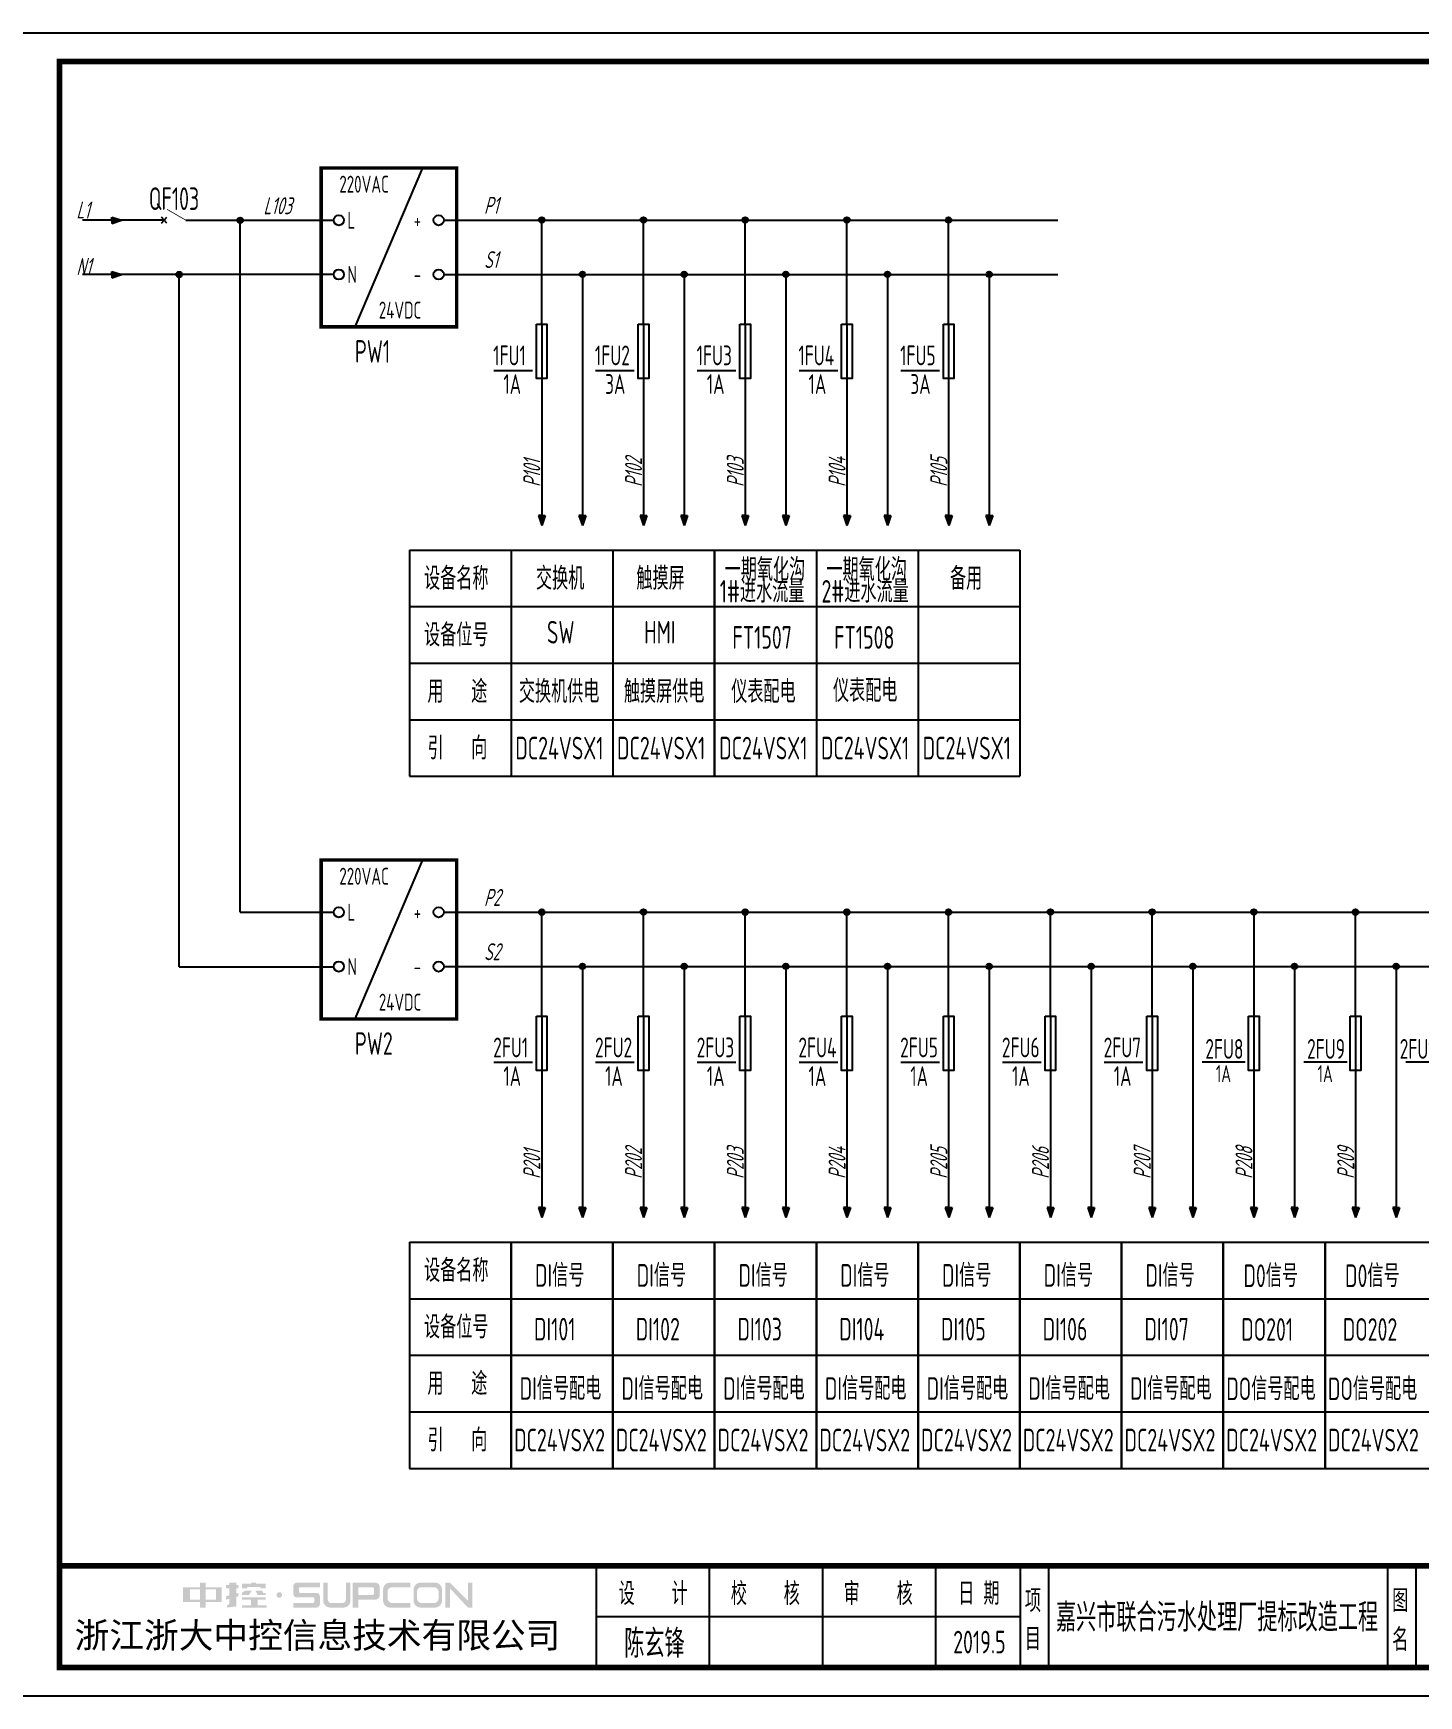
# Model space of a CAD drawing. Header units: millimetres. Extents: x 30557 to 235556, y -116603 to -73383.
# Drawn here: x 139066 to 141518, y -76323 to -73383 of the extents above; entities that cross this region are included whole.
import ezdxf
from ezdxf.enums import TextEntityAlignment as Align

# ---------------------------------------------------------------- set-up
doc = ezdxf.new("R2010")
doc.units = ezdxf.units.MM
doc.layers.add('1', color=3, linetype='Continuous')
doc.layers.add('AXIS', color=4, linetype='Continuous')
doc.layers.add('_Drawing', color=7, linetype='Continuous', lineweight=25)
doc.styles.add('supcon', font='sceie.shx', dxfattribs={"width": 0.75, "height": 40, "bigfont": 'sceic.shx'})
doc.styles.add('Title', font='', dxfattribs={"height": 45})
doc.styles.get('Title').set_extended_font_data('SimHei')

# ---------------------------------------------------------------- blocks, each defined once
blk = doc.blocks.new('中控·SUPCON')
at = {"linetype": 'Continuous'}
h = blk.add_hatch(color=2, dxfattribs=at)
h.dxf.hatch_style = 1
h.paths.add_polyline_path([(34, 33), (20, 33), (20, 37), (15, 37), (15, 36), (15, 33), (0, 33), (0, 20), (13, 20), (15, 20), (15, 15), (20, 15), (20, 20), (22, 20), (34, 20)])
h.paths.add_polyline_path([(20, 30), (20, 31), (29, 31), (29, 22), (20, 22)], flags=16)
h.paths.add_polyline_path([(15, 30), (15, 22), (6, 22), (6, 31), (15, 31)], flags=16)
h.paths.add_polyline_path([(47, 32), (49, 32), (49, 35), (47, 35), (47, 37), (41, 37), (41, 35), (38, 35), (38, 32), (41, 32), (41, 25.8), (38, 25), (38, 22), (41, 22.8), (41, 18.3), (39, 17), (39, 15), (47, 16), (47, 24.5), (49, 25), (49, 28), (47, 27.5)])
h.paths.add_polyline_path([(61, 30), (55, 30), (52, 28), (52, 26), (58, 26)])
h.paths.add_polyline_path([(73, 28), (71, 28), (70, 30), (64, 30), (66, 26), (73, 26)])
h.paths.add_polyline_path([(73, 36), (64.6, 36), (64.6, 37), (60.4, 37), (60.4, 36), (52, 36), (52, 32), (56.8, 32), (56.8, 33.1), (68.2, 33.1), (68.2, 32), (73, 32)])
h.paths.add_polyline_path([(66, 22), (73, 22), (73, 24), (52, 24), (52, 22), (60, 22), (60, 17), (52, 17), (52, 15), (74, 15), (74, 17), (66, 17)])
h.paths.add_polyline_path([(82.7, 26.1, 1), (87.6, 26.1, 1)])
h.paths.add_polyline_path([(118, 28), (103.5, 28, -0.414214), (102.5, 29), (102.5, 32, -0.414214), (103.5, 33), (121, 33), (121, 37), (100.5, 37, 0.414214), (97.5, 34), (97.5, 27, 0.414214), (100.5, 24), (115, 24, -0.414214), (116, 23), (116, 20, -0.414214), (115, 19), (97.5, 19), (97.5, 15), (118, 15, 0.414214), (121, 18), (121, 25, 0.414214)])
h.paths.add_polyline_path([(128, 37), (124, 37), (124, 36), (124, 21, 0.414214), (130, 15), (142, 15, 0.414214), (148, 21), (148, 37), (144, 37), (144, 22, -0.414214), (141, 19), (131, 19, -0.414214), (128, 22)])
h.paths.add_polyline_path([(174, 26), (174, 33, 0.414214), (170, 37), (150, 37), (150, 36), (150, 15), (155, 15), (155, 22), (170, 22, 0.414214)])
h.paths.add_polyline_path([(167, 26), (155, 26), (155, 33), (167, 33, -0.414214), (169, 31), (169, 28, -0.414214)], flags=16)
h.paths.add_polyline_path([(201, 19), (185, 19, -0.414214), (181, 23), (181, 29, -0.414214), (185, 33), (201, 33), (201, 37), (183, 37, 0.414214), (177, 31), (177, 21, 0.414214), (183, 15), (201, 15)])
h.paths.add_polyline_path([(229, 21), (229, 31, 0.414214), (223, 37), (210, 37, 0.414214), (204, 31), (204, 21, 0.414214), (210, 15), (223, 15, 0.414214)])
h.paths.add_polyline_path([(207, 23), (207, 29, -0.414214), (211, 33), (222, 33, -0.414214), (226, 29), (226, 23, -0.414214), (222, 19), (211, 19, -0.414214)], flags=16)
h.paths.add_polyline_path([(236, 32.1), (252, 15), (256, 15), (256, 37), (252, 37), (252, 21), (236, 37), (232, 37), (232, 36), (232, 15), (236, 15)])
h = blk.add_hatch(color=2, dxfattribs=at)
h.dxf.hatch_style = 1
h.paths.add_polyline_path([(34, 33), (20, 33), (20, 37), (15, 37), (15, 36), (15, 33), (0, 33), (0, 20), (13, 20), (15, 20), (15, 15), (20, 15), (20, 20), (22, 20), (34, 20)])
h.paths.add_polyline_path([(20, 30), (20, 31), (29, 31), (29, 22), (20, 22)], flags=16)
h.paths.add_polyline_path([(15, 30), (15, 22), (6, 22), (6, 31), (15, 31)], flags=16)
h.paths.add_polyline_path([(47, 32), (49, 32), (49, 35), (47, 35), (47, 37), (41, 37), (41, 35), (38, 35), (38, 32), (41, 32), (41, 25.8), (38, 25), (38, 22), (41, 22.8), (41, 18.3), (39, 17), (39, 15), (47, 16), (47, 24.5), (49, 25), (49, 28), (47, 27.5)])
h.paths.add_polyline_path([(61, 30), (55, 30), (52, 28), (52, 26), (58, 26)])
h.paths.add_polyline_path([(73, 28), (71, 28), (70, 30), (64, 30), (66, 26), (73, 26)])
h.paths.add_polyline_path([(73, 36), (64.6, 36), (64.6, 37), (60.4, 37), (60.4, 36), (52, 36), (52, 32), (56.8, 32), (56.8, 33.1), (68.2, 33.1), (68.2, 32), (73, 32)])
h.paths.add_polyline_path([(66, 22), (73, 22), (73, 24), (52, 24), (52, 22), (60, 22), (60, 17), (52, 17), (52, 15), (74, 15), (74, 17), (66, 17)])
h.paths.add_polyline_path([(82.7, 26.1, 1), (87.6, 26.1, 1)])
h.paths.add_polyline_path([(118, 28), (103.5, 28, -0.414214), (102.5, 29), (102.5, 32, -0.414214), (103.5, 33), (121, 33), (121, 37), (100.5, 37, 0.414214), (97.5, 34), (97.5, 27, 0.414214), (100.5, 24), (115, 24, -0.414214), (116, 23), (116, 20, -0.414214), (115, 19), (97.5, 19), (97.5, 15), (118, 15, 0.414214), (121, 18), (121, 25, 0.414214)])
h.paths.add_polyline_path([(128, 37), (124, 37), (124, 36), (124, 21, 0.414214), (130, 15), (142, 15, 0.414214), (148, 21), (148, 37), (144, 37), (144, 22, -0.414214), (141, 19), (131, 19, -0.414214), (128, 22)])
h.paths.add_polyline_path([(174, 26), (174, 33, 0.414214), (170, 37), (150, 37), (150, 36), (150, 15), (155, 15), (155, 22), (170, 22, 0.414214)])
h.paths.add_polyline_path([(167, 26), (155, 26), (155, 33), (167, 33, -0.414214), (169, 31), (169, 28, -0.414214)], flags=16)
h.paths.add_polyline_path([(201, 19), (185, 19, -0.414214), (181, 23), (181, 29, -0.414214), (185, 33), (201, 33), (201, 37), (183, 37, 0.414214), (177, 31), (177, 21, 0.414214), (183, 15), (201, 15)])
h.paths.add_polyline_path([(229, 21), (229, 31, 0.414214), (223, 37), (210, 37, 0.414214), (204, 31), (204, 21, 0.414214), (210, 15), (223, 15, 0.414214)])
h.paths.add_polyline_path([(207, 23), (207, 29, -0.414214), (211, 33), (222, 33, -0.414214), (226, 29), (226, 23, -0.414214), (222, 19), (211, 19, -0.414214)], flags=16)
h.paths.add_polyline_path([(236, 32.1), (252, 15), (256, 15), (256, 37), (252, 37), (252, 21), (236, 37), (232, 37), (232, 36), (232, 15), (236, 15)])
h = blk.add_hatch(color=2, dxfattribs=at)
h.dxf.hatch_style = 1
h.paths.add_polyline_path([(34, 33), (20, 33), (20, 37), (15, 37), (15, 36), (15, 33), (0, 33), (0, 20), (13, 20), (15, 20), (15, 15), (20, 15), (20, 20), (22, 20), (34, 20)])
h.paths.add_polyline_path([(20, 30), (20, 31), (29, 31), (29, 22), (20, 22)], flags=16)
h.paths.add_polyline_path([(15, 30), (15, 22), (6, 22), (6, 31), (15, 31)], flags=16)
h.paths.add_polyline_path([(47, 32), (49, 32), (49, 35), (47, 35), (47, 37), (41, 37), (41, 35), (38, 35), (38, 32), (41, 32), (41, 25.8), (38, 25), (38, 22), (41, 22.8), (41, 18.3), (39, 17), (39, 15), (47, 16), (47, 24.5), (49, 25), (49, 28), (47, 27.5)])
h.paths.add_polyline_path([(61, 30), (55, 30), (52, 28), (52, 26), (58, 26)])
h.paths.add_polyline_path([(73, 28), (71, 28), (70, 30), (64, 30), (66, 26), (73, 26)])
h.paths.add_polyline_path([(73, 36), (64.6, 36), (64.6, 37), (60.4, 37), (60.4, 36), (52, 36), (52, 32), (56.8, 32), (56.8, 33.1), (68.2, 33.1), (68.2, 32), (73, 32)])
h.paths.add_polyline_path([(66, 22), (73, 22), (73, 24), (52, 24), (52, 22), (60, 22), (60, 17), (52, 17), (52, 15), (74, 15), (74, 17), (66, 17)])
h.paths.add_polyline_path([(82.7, 26.1, 1), (87.6, 26.1, 1)])
h.paths.add_polyline_path([(118, 28), (103.5, 28, -0.414214), (102.5, 29), (102.5, 32, -0.414214), (103.5, 33), (121, 33), (121, 37), (100.5, 37, 0.414214), (97.5, 34), (97.5, 27, 0.414214), (100.5, 24), (115, 24, -0.414214), (116, 23), (116, 20, -0.414214), (115, 19), (97.5, 19), (97.5, 15), (118, 15, 0.414214), (121, 18), (121, 25, 0.414214)])
h.paths.add_polyline_path([(128, 37), (124, 37), (124, 36), (124, 21, 0.414214), (130, 15), (142, 15, 0.414214), (148, 21), (148, 37), (144, 37), (144, 22, -0.414214), (141, 19), (131, 19, -0.414214), (128, 22)])
h.paths.add_polyline_path([(174, 26), (174, 33, 0.414214), (170, 37), (150, 37), (150, 36), (150, 15), (155, 15), (155, 22), (170, 22, 0.414214)])
h.paths.add_polyline_path([(167, 26), (155, 26), (155, 33), (167, 33, -0.414214), (169, 31), (169, 28, -0.414214)], flags=16)
h.paths.add_polyline_path([(201, 19), (185, 19, -0.414214), (181, 23), (181, 29, -0.414214), (185, 33), (201, 33), (201, 37), (183, 37, 0.414214), (177, 31), (177, 21, 0.414214), (183, 15), (201, 15)])
h.paths.add_polyline_path([(229, 21), (229, 31, 0.414214), (223, 37), (210, 37, 0.414214), (204, 31), (204, 21, 0.414214), (210, 15), (223, 15, 0.414214)])
h.paths.add_polyline_path([(207, 23), (207, 29, -0.414214), (211, 33), (222, 33, -0.414214), (226, 29), (226, 23, -0.414214), (222, 19), (211, 19, -0.414214)], flags=16)
h.paths.add_polyline_path([(236, 32.1), (252, 15), (256, 15), (256, 37), (252, 37), (252, 21), (236, 37), (232, 37), (232, 36), (232, 15), (236, 15)])
h = blk.add_hatch(color=2, dxfattribs=at)
h.dxf.hatch_style = 1
h.paths.add_polyline_path([(34, 33), (20, 33), (20, 37), (15, 37), (15, 36), (15, 33), (0, 33), (0, 20), (13, 20), (15, 20), (15, 15), (20, 15), (20, 20), (22, 20), (34, 20)])
h.paths.add_polyline_path([(20, 30), (20, 31), (29, 31), (29, 22), (20, 22)], flags=16)
h.paths.add_polyline_path([(15, 30), (15, 22), (6, 22), (6, 31), (15, 31)], flags=16)
h.paths.add_polyline_path([(47, 32), (49, 32), (49, 35), (47, 35), (47, 37), (41, 37), (41, 35), (38, 35), (38, 32), (41, 32), (41, 25.8), (38, 25), (38, 22), (41, 22.8), (41, 18.3), (39, 17), (39, 15), (47, 16), (47, 24.5), (49, 25), (49, 28), (47, 27.5)])
h.paths.add_polyline_path([(61, 30), (55, 30), (52, 28), (52, 26), (58, 26)])
h.paths.add_polyline_path([(73, 28), (71, 28), (70, 30), (64, 30), (66, 26), (73, 26)])
h.paths.add_polyline_path([(73, 36), (64.6, 36), (64.6, 37), (60.4, 37), (60.4, 36), (52, 36), (52, 32), (56.8, 32), (56.8, 33.1), (68.2, 33.1), (68.2, 32), (73, 32)])
h.paths.add_polyline_path([(66, 22), (73, 22), (73, 24), (52, 24), (52, 22), (60, 22), (60, 17), (52, 17), (52, 15), (74, 15), (74, 17), (66, 17)])
h.paths.add_polyline_path([(82.7, 26.1, 1), (87.6, 26.1, 1)])
h.paths.add_polyline_path([(118, 28), (103.5, 28, -0.414214), (102.5, 29), (102.5, 32, -0.414214), (103.5, 33), (121, 33), (121, 37), (100.5, 37, 0.414214), (97.5, 34), (97.5, 27, 0.414214), (100.5, 24), (115, 24, -0.414214), (116, 23), (116, 20, -0.414214), (115, 19), (97.5, 19), (97.5, 15), (118, 15, 0.414214), (121, 18), (121, 25, 0.414214)])
h.paths.add_polyline_path([(128, 37), (124, 37), (124, 36), (124, 21, 0.414214), (130, 15), (142, 15, 0.414214), (148, 21), (148, 37), (144, 37), (144, 22, -0.414214), (141, 19), (131, 19, -0.414214), (128, 22)])
h.paths.add_polyline_path([(174, 26), (174, 33, 0.414214), (170, 37), (150, 37), (150, 36), (150, 15), (155, 15), (155, 22), (170, 22, 0.414214)])
h.paths.add_polyline_path([(167, 26), (155, 26), (155, 33), (167, 33, -0.414214), (169, 31), (169, 28, -0.414214)], flags=16)
h.paths.add_polyline_path([(201, 19), (185, 19, -0.414214), (181, 23), (181, 29, -0.414214), (185, 33), (201, 33), (201, 37), (183, 37, 0.414214), (177, 31), (177, 21, 0.414214), (183, 15), (201, 15)])
h.paths.add_polyline_path([(229, 21), (229, 31, 0.414214), (223, 37), (210, 37, 0.414214), (204, 31), (204, 21, 0.414214), (210, 15), (223, 15, 0.414214)])
h.paths.add_polyline_path([(207, 23), (207, 29, -0.414214), (211, 33), (222, 33, -0.414214), (226, 29), (226, 23, -0.414214), (222, 19), (211, 19, -0.414214)], flags=16)
h.paths.add_polyline_path([(236, 32.1), (252, 15), (256, 15), (256, 37), (252, 37), (252, 21), (236, 37), (232, 37), (232, 36), (232, 15), (236, 15)])
h = blk.add_hatch(color=2, dxfattribs=at)
h.dxf.hatch_style = 1
h.paths.add_polyline_path([(34, 33), (20, 33), (20, 37), (15, 37), (15, 36), (15, 33), (0, 33), (0, 20), (13, 20), (15, 20), (15, 15), (20, 15), (20, 20), (22, 20), (34, 20)])
h.paths.add_polyline_path([(20, 30), (20, 31), (29, 31), (29, 22), (20, 22)], flags=16)
h.paths.add_polyline_path([(15, 30), (15, 22), (6, 22), (6, 31), (15, 31)], flags=16)
h.paths.add_polyline_path([(47, 32), (49, 32), (49, 35), (47, 35), (47, 37), (41, 37), (41, 35), (38, 35), (38, 32), (41, 32), (41, 25.8), (38, 25), (38, 22), (41, 22.8), (41, 18.3), (39, 17), (39, 15), (47, 16), (47, 24.5), (49, 25), (49, 28), (47, 27.5)])
h.paths.add_polyline_path([(61, 30), (55, 30), (52, 28), (52, 26), (58, 26)])
h.paths.add_polyline_path([(73, 28), (71, 28), (70, 30), (64, 30), (66, 26), (73, 26)])
h.paths.add_polyline_path([(73, 36), (64.6, 36), (64.6, 37), (60.4, 37), (60.4, 36), (52, 36), (52, 32), (56.8, 32), (56.8, 33.1), (68.2, 33.1), (68.2, 32), (73, 32)])
h.paths.add_polyline_path([(66, 22), (73, 22), (73, 24), (52, 24), (52, 22), (60, 22), (60, 17), (52, 17), (52, 15), (74, 15), (74, 17), (66, 17)])
h.paths.add_polyline_path([(82.7, 26.1, 1), (87.6, 26.1, 1)])
h.paths.add_polyline_path([(118, 28), (103.5, 28, -0.414214), (102.5, 29), (102.5, 32, -0.414214), (103.5, 33), (121, 33), (121, 37), (100.5, 37, 0.414214), (97.5, 34), (97.5, 27, 0.414214), (100.5, 24), (115, 24, -0.414214), (116, 23), (116, 20, -0.414214), (115, 19), (97.5, 19), (97.5, 15), (118, 15, 0.414214), (121, 18), (121, 25, 0.414214)])
h.paths.add_polyline_path([(128, 37), (124, 37), (124, 36), (124, 21, 0.414214), (130, 15), (142, 15, 0.414214), (148, 21), (148, 37), (144, 37), (144, 22, -0.414214), (141, 19), (131, 19, -0.414214), (128, 22)])
h.paths.add_polyline_path([(174, 26), (174, 33, 0.414214), (170, 37), (150, 37), (150, 36), (150, 15), (155, 15), (155, 22), (170, 22, 0.414214)])
h.paths.add_polyline_path([(167, 26), (155, 26), (155, 33), (167, 33, -0.414214), (169, 31), (169, 28, -0.414214)], flags=16)
h.paths.add_polyline_path([(201, 19), (185, 19, -0.414214), (181, 23), (181, 29, -0.414214), (185, 33), (201, 33), (201, 37), (183, 37, 0.414214), (177, 31), (177, 21, 0.414214), (183, 15), (201, 15)])
h.paths.add_polyline_path([(229, 21), (229, 31, 0.414214), (223, 37), (210, 37, 0.414214), (204, 31), (204, 21, 0.414214), (210, 15), (223, 15, 0.414214)])
h.paths.add_polyline_path([(207, 23), (207, 29, -0.414214), (211, 33), (222, 33, -0.414214), (226, 29), (226, 23, -0.414214), (222, 19), (211, 19, -0.414214)], flags=16)
h.paths.add_polyline_path([(236, 32.1), (252, 15), (256, 15), (256, 37), (252, 37), (252, 21), (236, 37), (232, 37), (232, 36), (232, 15), (236, 15)])
h = blk.add_hatch(color=2, dxfattribs=at)
h.dxf.hatch_style = 1
h.paths.add_polyline_path([(34, 33), (20, 33), (20, 37), (15, 37), (15, 36), (15, 33), (0, 33), (0, 20), (13, 20), (15, 20), (15, 15), (20, 15), (20, 20), (22, 20), (34, 20)])
h.paths.add_polyline_path([(20, 30), (20, 31), (29, 31), (29, 22), (20, 22)], flags=16)
h.paths.add_polyline_path([(15, 30), (15, 22), (6, 22), (6, 31), (15, 31)], flags=16)
h.paths.add_polyline_path([(47, 32), (49, 32), (49, 35), (47, 35), (47, 37), (41, 37), (41, 35), (38, 35), (38, 32), (41, 32), (41, 25.8), (38, 25), (38, 22), (41, 22.8), (41, 18.3), (39, 17), (39, 15), (47, 16), (47, 24.5), (49, 25), (49, 28), (47, 27.5)])
h.paths.add_polyline_path([(61, 30), (55, 30), (52, 28), (52, 26), (58, 26)])
h.paths.add_polyline_path([(73, 28), (71, 28), (70, 30), (64, 30), (66, 26), (73, 26)])
h.paths.add_polyline_path([(73, 36), (64.6, 36), (64.6, 37), (60.4, 37), (60.4, 36), (52, 36), (52, 32), (56.8, 32), (56.8, 33.1), (68.2, 33.1), (68.2, 32), (73, 32)])
h.paths.add_polyline_path([(66, 22), (73, 22), (73, 24), (52, 24), (52, 22), (60, 22), (60, 17), (52, 17), (52, 15), (74, 15), (74, 17), (66, 17)])
h.paths.add_polyline_path([(82.7, 26.1, 1), (87.6, 26.1, 1)])
h.paths.add_polyline_path([(118, 28), (103.5, 28, -0.414214), (102.5, 29), (102.5, 32, -0.414214), (103.5, 33), (121, 33), (121, 37), (100.5, 37, 0.414214), (97.5, 34), (97.5, 27, 0.414214), (100.5, 24), (115, 24, -0.414214), (116, 23), (116, 20, -0.414214), (115, 19), (97.5, 19), (97.5, 15), (118, 15, 0.414214), (121, 18), (121, 25, 0.414214)])
h.paths.add_polyline_path([(128, 37), (124, 37), (124, 36), (124, 21, 0.414214), (130, 15), (142, 15, 0.414214), (148, 21), (148, 37), (144, 37), (144, 22, -0.414214), (141, 19), (131, 19, -0.414214), (128, 22)])
h.paths.add_polyline_path([(174, 26), (174, 33, 0.414214), (170, 37), (150, 37), (150, 36), (150, 15), (155, 15), (155, 22), (170, 22, 0.414214)])
h.paths.add_polyline_path([(167, 26), (155, 26), (155, 33), (167, 33, -0.414214), (169, 31), (169, 28, -0.414214)], flags=16)
h.paths.add_polyline_path([(201, 19), (185, 19, -0.414214), (181, 23), (181, 29, -0.414214), (185, 33), (201, 33), (201, 37), (183, 37, 0.414214), (177, 31), (177, 21, 0.414214), (183, 15), (201, 15)])
h.paths.add_polyline_path([(229, 21), (229, 31, 0.414214), (223, 37), (210, 37, 0.414214), (204, 31), (204, 21, 0.414214), (210, 15), (223, 15, 0.414214)])
h.paths.add_polyline_path([(207, 23), (207, 29, -0.414214), (211, 33), (222, 33, -0.414214), (226, 29), (226, 23, -0.414214), (222, 19), (211, 19, -0.414214)], flags=16)
h.paths.add_polyline_path([(236, 32.1), (252, 15), (256, 15), (256, 37), (252, 37), (252, 21), (236, 37), (232, 37), (232, 36), (232, 15), (236, 15)])
blk = doc.blocks.new('supcon图框')
at = {"linetype": 'Continuous'}
for p, q in [((6145.7, 4361.7), (1987.7, 4361.7)), ((1987.7, 1421.7), (6145.7, 1421.7))]:
    blk.add_line(p, q, dxfattribs=at)
for p, q in [((3145.7, 1651.7), (3145.7, 1471.7)), ((3345.7, 1651.7), (3345.7, 1471.7)), ((3545.7, 1651.7), (3545.7, 1471.7)), ((3745.7, 1651.7), (3745.7, 1471.7)), ((3895.7, 1651.7), (3895.7, 1471.7)), ((3945.7, 1651.7), (3945.7, 1471.7)), ((4545.7, 1651.7), (4545.7, 1471.7)), ((4595.7, 1651.7), (4595.7, 1471.7)), ((3145.7, 1561.7), (3895.7, 1561.7))]:
    blk.add_line(p, q)
at = {"linetype": 'Continuous', "const_width": 10}
blk.add_lwpolyline([(2195.7, 4311.7), (6095.7, 4311.7), (6095.7, 1471.7), (2195.7, 1471.7)], close=True, dxfattribs=at)
blk.add_lwpolyline([(2195.7, 1651.7), (6095.7, 1651.7)], dxfattribs=at)
at = {"linetype": 'Continuous', "xscale": 2, "yscale": 2, "zscale": 2}
blk.add_blockref('中控·SUPCON', (2414.6, 1547.7), dxfattribs=at)
at = {"style": 'supcon', "width": 0.75}
for s, p in [('设    计', (3246.2, 1604.2)), ('校    核', (3444.8, 1604.2)), ('审    核', (3644.5, 1604.2)), ('日 期', (3822.5, 1604.2)), ('项', (3918.2, 1590.7)), ('图', (4568.2, 1590.7)), ('目', (3918.2, 1522.9)), ('名', (4568.2, 1522.9))]:
    blk.add_text(s, height=40, dxfattribs=at).set_placement(p, align=Align.MIDDLE)
at = {"style": 'Title'}
blk.add_text('浙江浙大中控信息技术有限公司', height=45, dxfattribs=at).set_placement((2222.8, 1506.2))

msp = doc.modelspace()

# ---------------------------------------------------------------- hatches: boundary and pattern name
h = msp.add_hatch(color=256)
h.dxf.hatch_style = 1
h.paths.add_polyline_path([(139437.5, -73713.7, 1), (139427.5, -73713.7, 1)])
h = msp.add_hatch(color=256)
h.dxf.hatch_style = 1
h.paths.add_polyline_path([(139971, -73713.2, 1), (139961, -73713.2, 1)])
h = msp.add_hatch(color=256)
h.dxf.hatch_style = 1
h.paths.add_polyline_path([(140151, -73713.2, 1), (140141, -73713.2, 1)])
h = msp.add_hatch(color=256)
h.dxf.hatch_style = 1
h.paths.add_polyline_path([(140331, -73713.2, 1), (140321, -73713.2, 1)])
h = msp.add_hatch(color=256)
h.dxf.hatch_style = 1
h.paths.add_polyline_path([(140511, -73713.2, 1), (140501, -73713.2, 1)])
h = msp.add_hatch(color=256)
h.dxf.hatch_style = 1
h.paths.add_polyline_path([(140691, -73713.3, 1), (140681, -73713.3, 1)])
h = msp.add_hatch(color=256)
h.dxf.hatch_style = 1
h.paths.add_polyline_path([(139329.4, -73809.7, 1), (139319.4, -73809.7, 1)])
h = msp.add_hatch(color=256)
h.dxf.hatch_style = 1
h.paths.add_polyline_path([(140043, -73809.3, 1), (140033, -73809.3, 1)])
h = msp.add_hatch(color=256)
h.dxf.hatch_style = 1
h.paths.add_polyline_path([(140223, -73809.3, 1), (140213, -73809.3, 1)])
h = msp.add_hatch(color=256)
h.dxf.hatch_style = 1
h.paths.add_polyline_path([(140403, -73809.3, 1), (140393, -73809.3, 1)])
h = msp.add_hatch(color=256)
h.dxf.hatch_style = 1
h.paths.add_polyline_path([(140583, -73809.3, 1), (140573, -73809.3, 1)])
h = msp.add_hatch(color=256)
h.dxf.hatch_style = 1
h.paths.add_polyline_path([(140763, -73809.4, 1), (140753, -73809.4, 1)])
h = msp.add_hatch(color=256)
h.dxf.hatch_style = 1
h.paths.add_polyline_path([(139971, -74937.1, 1), (139961, -74937.1, 1)])
h = msp.add_hatch(color=256)
h.dxf.hatch_style = 1
h.paths.add_polyline_path([(140151, -74936.9, 1), (140141, -74936.9, 1)])
h = msp.add_hatch(color=256)
h.dxf.hatch_style = 1
h.paths.add_polyline_path([(140331, -74937.1, 1), (140321, -74937.1, 1)])
h = msp.add_hatch(color=256)
h.dxf.hatch_style = 1
h.paths.add_polyline_path([(140511, -74937.1, 1), (140501, -74937.1, 1)])
h = msp.add_hatch(color=256)
h.dxf.hatch_style = 1
h.paths.add_polyline_path([(140691, -74937.1, 1), (140681, -74937.1, 1)])
h = msp.add_hatch(color=256)
h.dxf.hatch_style = 1
h.paths.add_polyline_path([(140871, -74936.9, 1), (140861, -74936.9, 1)])
h = msp.add_hatch(color=256)
h.dxf.hatch_style = 1
h.paths.add_polyline_path([(141051, -74936.9, 1), (141041, -74936.9, 1)])
h = msp.add_hatch(color=256)
h.dxf.hatch_style = 1
h.paths.add_polyline_path([(141231, -74936.9, 1), (141221, -74936.9, 1)])
h = msp.add_hatch(color=256)
h.dxf.hatch_style = 1
h.paths.add_polyline_path([(141411, -74937.1, 1), (141401, -74937.1, 1)])
h = msp.add_hatch(color=256)
h.dxf.hatch_style = 1
h.paths.add_polyline_path([(140043, -75033.1, 1), (140033, -75033.1, 1)])
h = msp.add_hatch(color=256)
h.dxf.hatch_style = 1
h.paths.add_polyline_path([(140223, -75033.1, 1), (140213, -75033.1, 1)])
h = msp.add_hatch(color=256)
h.dxf.hatch_style = 1
h.paths.add_polyline_path([(140403, -75033.1, 1), (140393, -75033.1, 1)])
h = msp.add_hatch(color=256)
h.dxf.hatch_style = 1
h.paths.add_polyline_path([(140583, -75033.1, 1), (140573, -75033.1, 1)])
h = msp.add_hatch(color=256)
h.dxf.hatch_style = 1
h.paths.add_polyline_path([(140763, -75033.1, 1), (140753, -75033.1, 1)])
h = msp.add_hatch(color=256)
h.dxf.hatch_style = 1
h.paths.add_polyline_path([(140943, -75033.1, 1), (140933, -75033.1, 1)])
h = msp.add_hatch(color=256)
h.dxf.hatch_style = 1
h.paths.add_polyline_path([(141123, -75033.1, 1), (141113, -75033.1, 1)])
h = msp.add_hatch(color=256)
h.dxf.hatch_style = 1
h.paths.add_polyline_path([(141303, -75033.1, 1), (141293, -75033.1, 1)])
h = msp.add_hatch(color=256)
h.dxf.hatch_style = 1
h.paths.add_polyline_path([(141483, -75033.1, 1), (141473, -75033.1, 1)])
at = {"layer": '1'}
for color, points in [(1, [(139205.7, -73713.7), (139205.7, -73719.3), (139222.6, -73713.7), (139205.7, -73708)]), (150, [(139205.7, -73804), (139205.7, -73809.7), (139205.7, -73815.3), (139222.6, -73809.7)]), (37, [(139966.1, -74235.6), (139960.1, -74235.6), (139966.1, -74253.6), (139972.1, -74235.6)]), (5, [(140044, -74235.6), (140038, -74235.6), (140032, -74235.6), (140038, -74253.6)]), (37, [(140146.1, -74235.6), (140140.1, -74235.6), (140146.1, -74253.6), (140152.1, -74235.6)]), (5, [(140224, -74235.6), (140218, -74235.6), (140212, -74235.6), (140218, -74253.6)]), (37, [(140326.1, -74235.6), (140320.1, -74235.6), (140326.1, -74253.6), (140332.1, -74235.6)]), (5, [(140404, -74235.6), (140398, -74235.6), (140392, -74235.6), (140398, -74253.6)]), (37, [(140506.1, -74235.6), (140500.1, -74235.6), (140506.1, -74253.6), (140512.1, -74235.6)]), (5, [(140584, -74235.6), (140578, -74235.6), (140572, -74235.6), (140578, -74253.6)]), (37, [(140686.1, -74235.6), (140680.1, -74235.6), (140686.1, -74253.6), (140692.1, -74235.6)]), (5, [(140764, -74235.6), (140758, -74235.6), (140752, -74235.6), (140758, -74253.6)]), (37, [(139966.1, -75459.4), (139960.1, -75459.4), (139966.1, -75477.4), (139972.1, -75459.4)]), (5, [(140044, -75459.4), (140038, -75459.4), (140032, -75459.4), (140038, -75477.4)]), (37, [(140146.1, -75459.4), (140140.1, -75459.4), (140146.1, -75477.4), (140152.1, -75459.4)]), (5, [(140224, -75459.4), (140218, -75459.4), (140212, -75459.4), (140218, -75477.4)]), (37, [(140326.1, -75459.4), (140320.1, -75459.4), (140326.1, -75477.4), (140332.1, -75459.4)]), (5, [(140404, -75459.4), (140398, -75459.4), (140392, -75459.4), (140398, -75477.4)]), (37, [(140506.1, -75459.4), (140500.1, -75459.4), (140506.1, -75477.4), (140512.1, -75459.4)]), (5, [(140584, -75459.4), (140578, -75459.4), (140572, -75459.4), (140578, -75477.4)]), (37, [(140686.1, -75459.4), (140680.1, -75459.4), (140686.1, -75477.4), (140692.1, -75459.4)]), (5, [(140764, -75459.4), (140758, -75459.4), (140752, -75459.4), (140758, -75477.4)]), (37, [(140866.1, -75459.4), (140860.1, -75459.4), (140866.1, -75477.4), (140872.1, -75459.4)]), (5, [(140944, -75459.4), (140938, -75459.4), (140932, -75459.4), (140938, -75477.4)]), (37, [(141046.1, -75459.4), (141040.1, -75459.4), (141046.1, -75477.4), (141052.1, -75459.4)]), (5, [(141124, -75459.4), (141118, -75459.4), (141112, -75459.4), (141118, -75477.4)]), (37, [(141226.1, -75459.4), (141220.1, -75459.4), (141226.1, -75477.4), (141232.1, -75459.4)]), (5, [(141304, -75459.4), (141298, -75459.4), (141292, -75459.4), (141298, -75477.4)]), (37, [(141406.1, -75459.4), (141400.1, -75459.4), (141406.1, -75477.4), (141412.1, -75459.4)]), (5, [(141484, -75459.4), (141478, -75459.4), (141472, -75459.4), (141478, -75477.4)])]:
    msp.add_hatch(color=color, dxfattribs=at).paths.add_polyline_path(points)

# ---------------------------------------------------------------- linework, layer by layer
at = {"color": 1, "lineweight": -3}
msp.add_line((139286.9, -73713.7), (139153.6, -73713.7), dxfattribs=at)
at = {"color": 1, "linetype": 'Continuous'}
msp.add_line((139432.5, -74937.5), (139432.5, -73713.7), dxfattribs=at)
at = {"color": 150}
msp.add_line((139598.3, -73809.7), (139153.6, -73809.7), dxfattribs=at)
at = {"color": 150, "linetype": 'Continuous'}
msp.add_line((139324.4, -75033.8), (139324.4, -73809.7), dxfattribs=at)
for p, q in [((139881.3, -73979.1), (139949.7, -73979.1)), ((140061.3, -73979.1), (140129.7, -73979.1)), ((140241.3, -73979.1), (140309.7, -73979.1)), ((140421.3, -73979.1), (140489.7, -73979.1)), ((140601.3, -73979.1), (140669.7, -73979.1)), ((139881.3, -75202.8), (139949.7, -75202.8)), ((140061.3, -75202.8), (140129.7, -75202.8)), ((140241.3, -75202.8), (140309.7, -75202.8)), ((140421.3, -75202.8), (140489.7, -75202.8)), ((140601.3, -75202.8), (140669.7, -75202.8)), ((140781.3, -75202.8), (140849.7, -75202.8)), ((140961.3, -75202.8), (141029.7, -75202.8))]:
    msp.add_line(p, q)
at = {"linetype": 'Continuous'}
for p, q in [((139732, -74297), (140812, -74297)), ((139732, -74297), (139732, -74697)), ((139912, -74297), (139912, -74697)), ((140092, -74297), (140092, -74697)), ((140272, -74697), (140272, -74297)), ((140272, -74297), (140272, -74697)), ((140272, -74297), (140272, -74697)), ((140452, -74297), (140452, -74697)), ((140452, -74297), (140452, -74697)), ((140632, -74297), (140632, -74697)), ((140812, -74297), (140812, -74697)), ((139732, -74397), (140812, -74397)), ((139732, -74497), (140812, -74497)), ((139732, -74597), (140812, -74597)), ((139732, -74697), (140812, -74697)), ((141134.7, -75201.8), (141210.9, -75201.8)), ((141314.7, -75201.8), (141390.9, -75201.8)), ((141494.7, -75201.8), (141570.9, -75201.8)), ((139732, -75520.8), (142972, -75520.8)), ((139732, -75520.8), (139732, -75920.8)), ((139912, -75520.8), (139912, -75920.8)), ((139912, -75920.8), (139912, -75520.8)), ((139732, -75920.8), (142972, -75920.8))]:
    msp.add_line(p, q, dxfattribs=at)
at = {"color": 7, "linetype": 'Continuous'}
for p, q in [((140092, -75920.8), (140092, -75520.8)), ((140092, -75520.8), (140092, -75920.8)), ((140272, -75920.8), (140272, -75520.8)), ((140272, -75520.8), (140272, -75920.8)), ((140452, -75920.8), (140452, -75520.8)), ((140452, -75520.8), (140452, -75920.8)), ((140632, -75920.8), (140632, -75520.8)), ((140632, -75520.8), (140632, -75920.8)), ((140812, -75920.8), (140812, -75520.8)), ((140812, -75520.8), (140812, -75920.8)), ((140992, -75920.8), (140992, -75520.8)), ((140992, -75520.8), (140992, -75920.8)), ((141172, -75920.8), (141172, -75520.8)), ((141172, -75520.8), (141172, -75920.8)), ((141352, -75920.8), (141352, -75520.8)), ((141352, -75520.8), (141352, -75920.8)), ((139732, -75620.8), (142972, -75620.8)), ((139732, -75720.8), (142972, -75720.8)), ((139732, -75820.8), (142972, -75820.8))]:
    msp.add_line(p, q, dxfattribs=at)
at = {"lineweight": -3, "const_width": 6}
for points in [[(139575.8, -73902.1), (139815.8, -73902.1), (139815.8, -73621.2), (139575.8, -73621.2)], [(139575.8, -75126), (139815.8, -75126), (139815.8, -74845), (139575.8, -74845)]]:
    msp.add_lwpolyline(points, close=True, dxfattribs=at)
at = {"color": 4, "const_width": 1.35}
msp.add_lwpolyline([(139336.6, -73713.7), (139303.1, -73694.3)], dxfattribs=at)
at = {"color": 4}
for points in [[(139298.1, -73713.7), (139286.9, -73713.7)], [(139336.6, -73713.7), (139362.4, -73713.7)]]:
    msp.add_lwpolyline(points, dxfattribs=at)
for centre in [(139432.5, -73713.7), (139966, -73713.2), (140146, -73713.2), (140326, -73713.2), (140506, -73713.2), (140686, -73713.3), (139324.4, -73809.7), (140038, -73809.3), (140218, -73809.3), (140398, -73809.3), (140578, -73809.3), (140758, -73809.4), (139966, -74937.1), (140146, -74936.9), (140326, -74937.1), (140506, -74937.1), (140686, -74937.1), (140866, -74936.9), (141046, -74936.9), (141226, -74936.9), (141406, -74937.1), (140038, -75033.1), (140218, -75033.1), (140398, -75033.1), (140578, -75033.1), (140758, -75033.1), (140938, -75033.1), (141118, -75033.1), (141298, -75033.1), (141478, -75033.1)]:
    msp.add_circle(centre, 5)
at = {"layer": '1', "color": 7}
for p, q in [((139635.8, -73902.1), (139755.8, -73621.2)), ((139635.8, -75126), (139755.8, -74845))]:
    msp.add_line(p, q, dxfattribs=at)
at = {"layer": '1', "color": 1, "linetype": 'Continuous'}
for p, q in [((139205.7, -73713.7), (139205.7, -73708)), ((139205.7, -73708), (139222.6, -73713.7)), ((139205.7, -73719.3), (139222.6, -73713.7)), ((139205.7, -73713.7), (139205.7, -73719.3))]:
    msp.add_line(p, q, dxfattribs=at)
at = {"layer": '1', "color": 4}
for p, q in [((139303, -73718.9), (139293.3, -73708.4)), ((139293.3, -73718.9), (139303, -73708.4))]:
    msp.add_line(p, q, dxfattribs=at)
at = {"layer": '1', "color": 37}
for p, q in [((139792.7, -73713.3), (140879.5, -73713.3)), ((139966, -73897.5), (139966, -73713.2)), ((140146, -73897.5), (140146, -73713.2)), ((140326, -73897.5), (140326, -73713.2)), ((140506, -73897.5), (140506, -73713.2)), ((140686, -73897.5), (140686, -73713.2)), ((139966, -73993.7), (139966, -74235.6)), ((140146, -73993.7), (140146, -74235.6)), ((140326, -73993.7), (140326, -74235.6)), ((140506, -73993.7), (140506, -74235.6)), ((140686, -73993.7), (140686, -74235.6)), ((139792.7, -74937.1), (142935.4, -74937.1)), ((139966, -75121.3), (139966, -74937)), ((140146, -75121.3), (140146, -74937)), ((140326, -75121.3), (140326, -74937)), ((140506, -75121.3), (140506, -74937)), ((140686, -75121.3), (140686, -74937)), ((140866, -75121.3), (140866, -74937)), ((141046, -75121.3), (141046, -74937.1)), ((141226, -74937.1), (141226, -75459.4)), ((141406, -75121.3), (141406, -74937)), ((139966, -75217.4), (139966, -75459.4)), ((140146, -75217.4), (140146, -75459.4)), ((140326, -75217.4), (140326, -75459.4)), ((140506, -75217.4), (140506, -75459.4)), ((140686, -75217.4), (140686, -75459.4)), ((140866, -75217.4), (140866, -75459.4)), ((141046, -75217.4), (141046, -75459.4)), ((141406, -75217.4), (141406, -75459.4))]:
    msp.add_line(p, q, dxfattribs=at)
at = {"layer": '1', "color": 150}
for p, q in [((139205.7, -73804), (139222.6, -73809.7)), ((139205.7, -73809.7), (139205.7, -73804)), ((139205.7, -73804), (139222.6, -73809.7)), ((139205.7, -73809.7), (139205.7, -73815.3)), ((139205.7, -73815.3), (139222.6, -73809.7)), ((139205.7, -73815.3), (139222.6, -73809.7)), ((139324.4, -75033.8), (139598.3, -75033.8))]:
    msp.add_line(p, q, dxfattribs=at)
at = {"layer": '1', "color": 5}
for p, q in [((139792.7, -73809.3), (140879.5, -73809.3)), ((140038, -73809.3), (140038, -74235.6)), ((140218, -73809.3), (140218, -74235.6)), ((140398, -73809.3), (140398, -74235.6)), ((140578, -73809.3), (140578, -74235.6)), ((140758, -73809.3), (140758, -74235.6)), ((140038, -74235.6), (140032, -74235.6)), ((140032, -74235.6), (140038, -74253.6)), ((140032, -74235.6), (140038, -74253.6)), ((140044, -74235.6), (140038, -74253.6)), ((140038, -74235.6), (140044, -74235.6)), ((140044, -74235.6), (140038, -74253.6)), ((140218, -74235.6), (140212, -74235.6)), ((140212, -74235.6), (140218, -74253.6)), ((140212, -74235.6), (140218, -74253.6)), ((140224, -74235.6), (140218, -74253.6)), ((140218, -74235.6), (140224, -74235.6)), ((140224, -74235.6), (140218, -74253.6)), ((140398, -74235.6), (140392, -74235.6)), ((140392, -74235.6), (140398, -74253.6)), ((140392, -74235.6), (140398, -74253.6)), ((140404, -74235.6), (140398, -74253.6)), ((140398, -74235.6), (140404, -74235.6)), ((140404, -74235.6), (140398, -74253.6)), ((140578, -74235.6), (140572, -74235.6)), ((140572, -74235.6), (140578, -74253.6)), ((140572, -74235.6), (140578, -74253.6)), ((140584, -74235.6), (140578, -74253.6)), ((140578, -74235.6), (140584, -74235.6)), ((140584, -74235.6), (140578, -74253.6)), ((140758, -74235.6), (140752, -74235.6)), ((140752, -74235.6), (140758, -74253.6)), ((140752, -74235.6), (140758, -74253.6)), ((140764, -74235.6), (140758, -74253.6)), ((140758, -74235.6), (140764, -74235.6)), ((140764, -74235.6), (140758, -74253.6)), ((139792.7, -75033.1), (142935.4, -75033.1)), ((140038, -75033.1), (140038, -75459.4)), ((140218, -75033.1), (140218, -75459.4)), ((140398, -75033.1), (140398, -75459.4)), ((140578, -75033.1), (140578, -75459.4)), ((140758, -75033.1), (140758, -75459.4)), ((140938, -75033.1), (140938, -75459.4)), ((141118, -75033.1), (141118, -75459.4)), ((141298, -75033.1), (141298, -75459.4)), ((141478, -75033.1), (141478, -75459.4)), ((140038, -75459.4), (140032, -75459.4)), ((140032, -75459.4), (140038, -75477.4)), ((140032, -75459.4), (140038, -75477.4)), ((140044, -75459.4), (140038, -75477.4)), ((140038, -75459.4), (140044, -75459.4)), ((140044, -75459.4), (140038, -75477.4)), ((140218, -75459.4), (140212, -75459.4)), ((140212, -75459.4), (140218, -75477.4)), ((140212, -75459.4), (140218, -75477.4)), ((140224, -75459.4), (140218, -75477.4)), ((140218, -75459.4), (140224, -75459.4)), ((140224, -75459.4), (140218, -75477.4)), ((140398, -75459.4), (140392, -75459.4)), ((140392, -75459.4), (140398, -75477.4)), ((140392, -75459.4), (140398, -75477.4)), ((140404, -75459.4), (140398, -75477.4)), ((140398, -75459.4), (140404, -75459.4)), ((140404, -75459.4), (140398, -75477.4)), ((140578, -75459.4), (140572, -75459.4)), ((140572, -75459.4), (140578, -75477.4)), ((140572, -75459.4), (140578, -75477.4)), ((140584, -75459.4), (140578, -75477.4)), ((140578, -75459.4), (140584, -75459.4)), ((140584, -75459.4), (140578, -75477.4)), ((140758, -75459.4), (140752, -75459.4)), ((140752, -75459.4), (140758, -75477.4)), ((140752, -75459.4), (140758, -75477.4)), ((140764, -75459.4), (140758, -75477.4)), ((140758, -75459.4), (140764, -75459.4)), ((140764, -75459.4), (140758, -75477.4)), ((140938, -75459.4), (140932, -75459.4)), ((140932, -75459.4), (140938, -75477.4)), ((140932, -75459.4), (140938, -75477.4)), ((140944, -75459.4), (140938, -75477.4)), ((140938, -75459.4), (140944, -75459.4)), ((140944, -75459.4), (140938, -75477.4)), ((141118, -75459.4), (141112, -75459.4)), ((141112, -75459.4), (141118, -75477.4)), ((141112, -75459.4), (141118, -75477.4)), ((141124, -75459.4), (141118, -75477.4)), ((141118, -75459.4), (141124, -75459.4)), ((141124, -75459.4), (141118, -75477.4)), ((141298, -75459.4), (141292, -75459.4)), ((141292, -75459.4), (141298, -75477.4)), ((141292, -75459.4), (141298, -75477.4)), ((141304, -75459.4), (141298, -75477.4)), ((141298, -75459.4), (141304, -75459.4)), ((141304, -75459.4), (141298, -75477.4)), ((141478, -75459.4), (141472, -75459.4)), ((141472, -75459.4), (141478, -75477.4)), ((141472, -75459.4), (141478, -75477.4)), ((141484, -75459.4), (141478, -75477.4)), ((141478, -75459.4), (141484, -75459.4)), ((141484, -75459.4), (141478, -75477.4))]:
    msp.add_line(p, q, dxfattribs=at)
at = {"layer": '1', "color": 37, "linetype": 'Continuous'}
for p, q in [((139960.1, -74235.6), (139966.1, -74253.6)), ((139966.1, -74235.6), (139960.1, -74235.6)), ((139966.1, -74235.6), (139972.1, -74235.6)), ((139972.1, -74235.6), (139966.1, -74253.6)), ((140140.1, -74235.6), (140146.1, -74253.6)), ((140146.1, -74235.6), (140140.1, -74235.6)), ((140146.1, -74235.6), (140152.1, -74235.6)), ((140152.1, -74235.6), (140146.1, -74253.6)), ((140320.1, -74235.6), (140326.1, -74253.6)), ((140326.1, -74235.6), (140320.1, -74235.6)), ((140326.1, -74235.6), (140332.1, -74235.6)), ((140332.1, -74235.6), (140326.1, -74253.6)), ((140500.1, -74235.6), (140506.1, -74253.6)), ((140506.1, -74235.6), (140500.1, -74235.6)), ((140506.1, -74235.6), (140512.1, -74235.6)), ((140512.1, -74235.6), (140506.1, -74253.6)), ((140680.1, -74235.6), (140686.1, -74253.6)), ((140686.1, -74235.6), (140680.1, -74235.6)), ((140686.1, -74235.6), (140692.1, -74235.6)), ((140692.1, -74235.6), (140686.1, -74253.6)), ((139960.1, -75459.4), (139966.1, -75477.4)), ((139966.1, -75459.4), (139960.1, -75459.4)), ((139966.1, -75459.4), (139972.1, -75459.4)), ((139972.1, -75459.4), (139966.1, -75477.4)), ((140140.1, -75459.4), (140146.1, -75477.4)), ((140146.1, -75459.4), (140140.1, -75459.4)), ((140146.1, -75459.4), (140152.1, -75459.4)), ((140152.1, -75459.4), (140146.1, -75477.4)), ((140320.1, -75459.4), (140326.1, -75477.4)), ((140326.1, -75459.4), (140320.1, -75459.4)), ((140326.1, -75459.4), (140332.1, -75459.4)), ((140332.1, -75459.4), (140326.1, -75477.4)), ((140500.1, -75459.4), (140506.1, -75477.4)), ((140506.1, -75459.4), (140500.1, -75459.4)), ((140506.1, -75459.4), (140512.1, -75459.4)), ((140512.1, -75459.4), (140506.1, -75477.4)), ((140680.1, -75459.4), (140686.1, -75477.4)), ((140686.1, -75459.4), (140680.1, -75459.4)), ((140686.1, -75459.4), (140692.1, -75459.4)), ((140692.1, -75459.4), (140686.1, -75477.4)), ((140860.1, -75459.4), (140866.1, -75477.4)), ((140866.1, -75459.4), (140860.1, -75459.4)), ((140866.1, -75459.4), (140872.1, -75459.4)), ((140872.1, -75459.4), (140866.1, -75477.4)), ((141040.1, -75459.4), (141046.1, -75477.4)), ((141046.1, -75459.4), (141040.1, -75459.4)), ((141046.1, -75459.4), (141052.1, -75459.4)), ((141052.1, -75459.4), (141046.1, -75477.4)), ((141220.1, -75459.4), (141226.1, -75477.4)), ((141226.1, -75459.4), (141220.1, -75459.4)), ((141226.1, -75459.4), (141232.1, -75459.4)), ((141232.1, -75459.4), (141226.1, -75477.4)), ((141400.1, -75459.4), (141406.1, -75477.4)), ((141406.1, -75459.4), (141400.1, -75459.4)), ((141406.1, -75459.4), (141412.1, -75459.4)), ((141412.1, -75459.4), (141406.1, -75477.4))]:
    msp.add_line(p, q, dxfattribs=at)
at = {"layer": '1', "color": 7}
for centre in [(139607.2, -73713.7), (139783.7, -73713.7), (139607.2, -73809.7), (139783.7, -73809.7), (139607.2, -74937.5), (139783.7, -74937.5), (139607.2, -75033.5), (139783.7, -75033.5)]:
    msp.add_circle(centre, 8.99, dxfattribs=at)
at = {"layer": 'AXIS', "color": 1}
for p, q in [((139362.4, -73713.7), (139598.2, -73713.7)), ((139432.5, -74937.5), (139598.2, -74937.5))]:
    msp.add_line(p, q, dxfattribs=at)
at = {"layer": 'AXIS', "color": 0, "linetype": 'ByBlock'}
for p, q in [((139966, -73897.5), (139966, -73993.7)), ((140146, -73897.5), (140146, -73993.7)), ((140326, -73897.5), (140326, -73993.7)), ((140506, -73897.5), (140506, -73993.7)), ((140686, -73897.5), (140686, -73993.7)), ((139966, -75121.3), (139966, -75217.4)), ((140146, -75121.3), (140146, -75217.4)), ((140326, -75121.3), (140326, -75217.4)), ((140506, -75121.3), (140506, -75217.4)), ((140686, -75121.3), (140686, -75217.4)), ((140866, -75121.3), (140866, -75217.4)), ((141046, -75121.3), (141046, -75217.4)), ((141226, -75121.3), (141226, -75217.4)), ((141406, -75121.3), (141406, -75217.4))]:
    msp.add_line(p, q, dxfattribs=at)
for points in [[(139956.7, -73897.5), (139975.3, -73897.5), (139975.3, -73993.7), (139956.7, -73993.7)], [(140136.7, -73897.5), (140155.3, -73897.5), (140155.3, -73993.7), (140136.7, -73993.7)], [(140316.7, -73897.5), (140335.3, -73897.5), (140335.3, -73993.7), (140316.7, -73993.7)], [(140496.7, -73897.5), (140515.3, -73897.5), (140515.3, -73993.7), (140496.7, -73993.7)], [(140676.7, -73897.5), (140695.3, -73897.5), (140695.3, -73993.7), (140676.7, -73993.7)], [(139956.7, -75121.3), (139975.3, -75121.3), (139975.3, -75217.4), (139956.7, -75217.4)], [(140136.7, -75121.3), (140155.3, -75121.3), (140155.3, -75217.4), (140136.7, -75217.4)], [(140316.7, -75121.3), (140335.3, -75121.3), (140335.3, -75217.4), (140316.7, -75217.4)], [(140496.7, -75121.3), (140515.3, -75121.3), (140515.3, -75217.4), (140496.7, -75217.4)], [(140676.7, -75121.3), (140695.3, -75121.3), (140695.3, -75217.4), (140676.7, -75217.4)], [(140856.7, -75121.3), (140875.3, -75121.3), (140875.3, -75217.4), (140856.7, -75217.4)], [(141036.7, -75121.3), (141055.3, -75121.3), (141055.3, -75217.4), (141036.7, -75217.4)], [(141216.7, -75121.3), (141235.3, -75121.3), (141235.3, -75217.4), (141216.7, -75217.4)], [(141396.7, -75121.3), (141415.3, -75121.3), (141415.3, -75217.4), (141396.7, -75217.4)]]:
    msp.add_lwpolyline(points, close=True, dxfattribs=at)

# ---------------------------------------------------------------- block references
msp.add_blockref('supcon图框', (136916.9, -77744.7))

# ---------------------------------------------------------------- texts
at = {"color": 3, "style": 'supcon', "width": 0.75}
for s, height, p in [('陈玄锋', 50, (140165.4, -76228)), ('2019.5', 40, (140740.4, -76228))]:
    msp.add_text(s, height=height, dxfattribs=at).set_placement(p, align=Align.MIDDLE)
at = {"layer": '1', "color": 7, "style": 'supcon', "width": 0.75}
for s, height, p in [('220VAC', 30, (139608, -73664.9)), ('L', 30, (139622.3, -73728.6)), ('+', 30, (139739.5, -73728.6)), ('N', 30, (139622.3, -73824.6)), ('-', 30, (139739.5, -73824.6)), ('24VDC', 30, (139677.9, -73887.6)), ('1FU1', 35, (139880.2, -73970.2)), ('1FU2', 35, (140060.2, -73970.2)), ('1FU3', 35, (140240.2, -73970.2)), ('1FU4', 35, (140420.2, -73970.2)), ('1FU5', 35, (140600.2, -73970.2)), ('1A', 35, (139898.2, -74020.8)), ('3A', 35, (140078.2, -74020.8)), ('1A', 35, (140258.2, -74020.8)), ('1A', 35, (140438.2, -74020.8)), ('3A', 35, (140618.2, -74020.8)), ('设备名称', 40, (139757.9, -74367.1)), ('交换机', 40, (139955.9, -74367.1)), ('触摸屏', 40, (140133.5, -74367.1)), ('备用', 40, (140688.4, -74367.1)), ('设备位号', 40, (139757.9, -74467.1)), ('SW', 40, (139975.4, -74462.2)), ('HMI', 40, (140147.3, -74462.2)), ('用   途', 40, (139763.9, -74567.1)), ('交换机供电', 40, (139925.6, -74567.1)), ('触摸屏供电', 40, (140111.5, -74567.1)), ('引   向', 40, (139763.9, -74667.1)), ('DC24VSX1', 40, (139919.3, -74667.1)), ('DC24VSX1', 40, (140099.3, -74667.1)), ('DC24VSX1', 40, (140280.1, -74667.1)), ('DC24VSX1', 40, (140460.1, -74667.1)), ('DC24VSX1', 40, (140640.1, -74667.1)), ('220VAC', 30, (139608, -74888.7)), ('L', 30, (139622.3, -74952.5)), ('+', 30, (139739.5, -74952.5)), ('N', 30, (139622.3, -75048.5)), ('-', 30, (139739.5, -75048.5)), ('24VDC', 30, (139677.9, -75111.4)), ('2FU1', 35, (139880.2, -75194)), ('2FU2', 35, (140060.2, -75194)), ('2FU3', 35, (140240.2, -75194)), ('2FU4', 35, (140420.2, -75194)), ('2FU5', 35, (140600.2, -75194)), ('2FU6', 35, (140780.2, -75194)), ('2FU7', 35, (140960.2, -75194)), ('2FU8', 35, (141140.2, -75196.6)), ('2FU9', 35, (141320.2, -75196.6)), ('2FU10', 35, (141484.1, -75196.6)), ('1A', 35, (139898.2, -75244.6)), ('1A', 35, (140078.2, -75244.6)), ('1A', 35, (140258.2, -75244.6)), ('1A', 35, (140438.2, -75244.6)), ('1A', 35, (140618.2, -75244.6)), ('1A', 35, (140798.2, -75244.6)), ('1A', 35, (140978.2, -75244.6)), ('设备名称', 40, (139757.9, -75590.9)), ('DI信号', 40, (139954.2, -75599.6)), ('DI信号', 40, (140134.2, -75599.6)), ('DI信号', 40, (140314.2, -75599.6)), ('DI信号', 40, (140494.2, -75599.6)), ('DI信号', 40, (140674.2, -75599.6)), ('DI信号', 40, (140854.2, -75599.6)), ('DI信号', 40, (141034.2, -75599.6)), ('D0信号', 40, (141207.6, -75600.2)), ('D0信号', 40, (141387.4, -75600.2)), ('设备位号', 40, (139757.9, -75690.9)), ('DI101', 40, (139952.5, -75694.7)), ('DI102', 40, (140132.5, -75694.7)), ('DI103', 40, (140312.5, -75694.7)), ('DI104', 40, (140492.5, -75694.7)), ('DI105', 40, (140672.5, -75694.7)), ('DI106', 40, (140852.5, -75694.7)), ('DI107', 40, (141032.5, -75694.7)), ('DO201', 40, (141203.7, -75695.2)), ('DO202', 40, (141383.4, -75695.2)), ('用   途', 40, (139763.9, -75790.9)), ('DI信号配电', 40, (139927.1, -75799.6)), ('DI信号配电', 40, (140107.1, -75799.6)), ('DI信号配电', 40, (140287.1, -75799.6)), ('DI信号配电', 40, (140467.1, -75799.6)), ('DI信号配电', 40, (140647.1, -75799.6)), ('DI信号配电', 40, (140827.1, -75799.6)), ('DI信号配电', 40, (141007.1, -75799.6)), ('DO信号配电', 40, (141177.3, -75800.2)), ('DO信号配电', 40, (141357.1, -75800.2)), ('引   向', 40, (139763.9, -75890.9)), ('DC24VSX2', 40, (139917.2, -75890.9)), ('DC24VSX2', 40, (140097.2, -75890.9)), ('DC24VSX2', 40, (140277.2, -75890.9)), ('DC24VSX2', 40, (140457.2, -75890.9)), ('DC24VSX2', 40, (140637.2, -75890.9)), ('DC24VSX2', 40, (140817.2, -75890.9)), ('DC24VSX2', 40, (140997.2, -75890.9)), ('DC24VSX2', 40, (141177.2, -75890.9)), ('DC24VSX2', 40, (141357.2, -75890.9))]:
    msp.add_text(s, height=height, dxfattribs=at).set_placement(p)
at = {"layer": '1', "color": 0, "style": 'supcon', "width": 0.75}
for s, height, p in [('QF103', 40, (139271, -73695.5)), ('1A', 30, (141158.8, -75237.8)), ('1A', 30, (141338.8, -75237.8))]:
    msp.add_text(s, height=height, dxfattribs=at).set_placement(p)
at = {"layer": '1', "color": 0, "style": 'supcon', "oblique": 15, "width": 0.75}
for s, p in [('L103', (139473.7, -73703)), ('L1', (139142.7, -73710.5)), ('N1', (139142.7, -73810.5))]:
    msp.add_text(s, height=30, dxfattribs=at).set_placement(p)
at = {"layer": '1', "color": 3, "style": 'supcon', "oblique": 15, "width": 0.75}
for s, p in [('P1', (139864, -73702.3)), ('S1', (139864, -73798.3)), ('P2', (139864, -74926.2)), ('S2', (139864, -75022.2))]:
    msp.add_text(s, height=30, dxfattribs=at).set_placement(p)
at = {"layer": '1', "color": 3, "style": 'supcon', "width": 0.75}
for s, p in [('PW1', (139635.5, -73965.6)), ('PW2', (139635.5, -75189.5))]:
    msp.add_text(s, height=40, dxfattribs=at).set_placement(p)
at = {"layer": '1', "color": 7, "style": 'supcon', "oblique": 15, "width": 0.75}
for s, p in [('P101', (139963.7, -74185.2)), ('P102', (140143.7, -74185.2)), ('P103', (140323.7, -74185.2)), ('P104', (140503.7, -74185.2)), ('P105', (140683.7, -74185.2)), ('P201', (139963.7, -75408.9)), ('P202', (140143.7, -75408.9)), ('P203', (140323.7, -75408.9)), ('P204', (140503.7, -75408.9)), ('P205', (140683.7, -75408.9)), ('P206', (140863.7, -75408.9)), ('P207', (141043.7, -75408.9)), ('P208', (141223.7, -75408.9)), ('P209', (141403.7, -75408.9))]:
    msp.add_text(s, height=30, rotation=90.2156, dxfattribs=at).set_placement(p)
at = {"layer": '1', "color": 1, "style": 'supcon', "width": 0.75}
for s, p in [('一期氧化沟', (140289.8, -74351.4)), ('一期氧化沟', (140469.8, -74351.4)), ('1#进水流量', (140281, -74389.8)), ('2#进水流量', (140461, -74389.8)), ('FT1507', (140303.4, -74471.4)), ('FT1508', (140483.4, -74471.4)), ('仪表配电', (140301.4, -74567.2)), ('仪表配电', (140481.4, -74565.5))]:
    msp.add_text(s, height=40, dxfattribs=at).set_placement(p)
at = {"layer": '_Drawing', "color": 3, "style": 'supcon', "width": 0.75}
msp.add_text('嘉兴市联合污水处理厂提标改造工程', height=50, dxfattribs=at).set_placement((141160.9, -76181.9), align=Align.MIDDLE)

doc.saveas('drawing.dxf')
